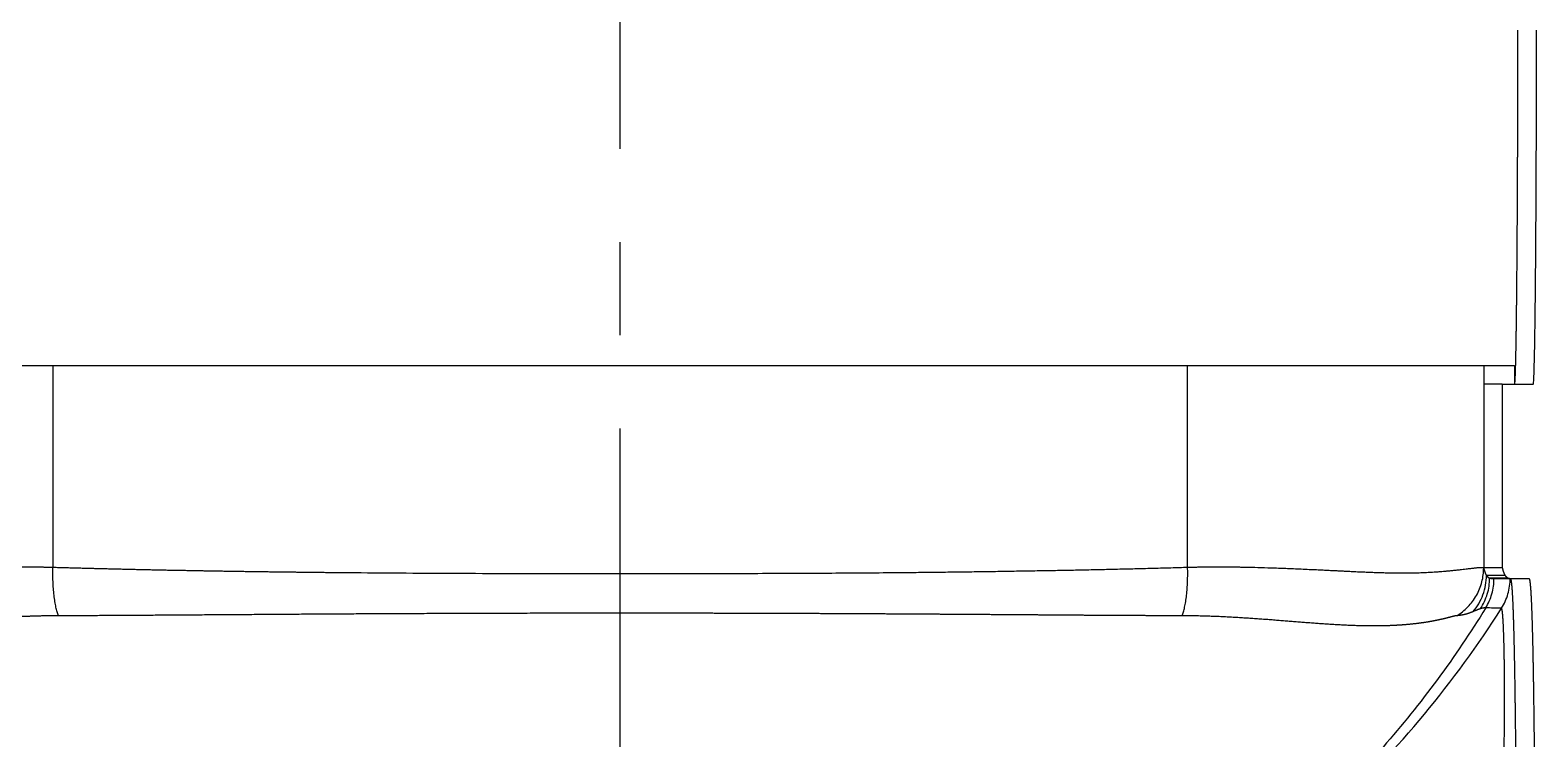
# Model space of a CAD drawing. Extents: x 0 to 1354, y 0 to 992.
# Drawn here: x 323.18 to 363.6, y 377.15 to 396.17 of the extents above; entities that cross this region are included whole.
import ezdxf

# ---------------------------------------------------------------- set-up
doc = ezdxf.new("R2010")
doc.units = 0
doc.header["$LTSCALE"] = 10
doc.header["$MEASUREMENT"] = 0
doc.linetypes.add('CENTER', pattern=[2, 1.25, -0.25, 0.25, -0.25])
doc.layers.add('1', color=7, linetype='CONTINUOUS')
doc.layers.add('W', color=7, linetype='CONTINUOUS')

msp = doc.modelspace()

# ---------------------------------------------------------------- linework, layer by layer
at = {"layer": '1', "color": 7, "linetype": 'Continuous', "lineweight": -3}
for p, q in [((315.849, 387.168), (323.791, 387.168)), ((323.791, 387.168), (323.791, 381.754)), ((323.791, 387.168), (354.229, 387.168)), ((354.229, 387.168), (362.172, 387.168)), ((354.229, 381.754), (354.229, 387.168)), ((362.172, 387.168), (363.002, 387.168)), ((362.172, 387.168), (362.172, 386.668)), ((363.002, 387.168), (363.002, 386.668)), ((362.672, 386.668), (362.172, 386.668)), ((362.172, 386.668), (362.172, 381.734)), ((362.672, 386.668), (363.502, 386.668)), ((362.672, 386.668), (362.672, 381.734)), ((362.439, 381.447), (362.939, 381.447))]:
    msp.add_line(p, q, dxfattribs=at)
for points, degree, knots in [([(363.082, 392.437), (363.082, 392.451), (363.082, 392.481), (363.083, 392.526), (363.083, 392.57), (363.083, 392.615), (363.083, 392.66), (363.083, 392.705), (363.083, 392.75), (363.084, 392.795), (363.084, 392.84), (363.084, 392.885), (363.084, 392.93), (363.084, 392.975), (363.084, 393.02), (363.085, 393.065), (363.085, 393.11), (363.085, 393.155), (363.085, 393.201), (363.085, 393.246), (363.085, 393.291), (363.085, 393.337), (363.085, 393.382), (363.086, 393.427), (363.086, 393.473), (363.086, 393.518), (363.086, 393.564), (363.086, 393.609), (363.086, 393.655), (363.086, 393.7), (363.086, 393.746), (363.087, 393.791), (363.087, 393.837), (363.087, 393.883), (363.087, 393.928), (363.087, 393.974), (363.087, 394.019), (363.087, 394.065), (363.087, 394.111), (363.087, 394.156), (363.087, 394.202), (363.088, 394.263), (363.088, 394.338), (363.088, 394.429), (363.088, 394.52), (363.088, 394.611), (363.088, 394.703), (363.088, 394.794), (363.089, 394.885), (363.089, 394.977), (363.089, 395.068), (363.089, 395.16), (363.089, 395.251), (363.089, 395.343), (363.089, 395.435), (363.089, 395.526), (363.089, 395.618), (363.089, 395.71), (363.089, 395.801), (363.089, 395.893), (363.089, 395.985), (363.089, 396.076), (363.089, 396.137), (363.089, 396.168)], 3, [0, 0, 0, 0, 0.012716, 0.025417, 0.038103, 0.050774, 0.06343, 0.07607, 0.088696, 0.101306, 0.113902, 0.126482, 0.139048, 0.151599, 0.164135, 0.176656, 0.189162, 0.201654, 0.214131, 0.226594, 0.239042, 0.251475, 0.263894, 0.276298, 0.288688, 0.301064, 0.313425, 0.325772, 0.338105, 0.350423, 0.362728, 0.375018, 0.387294, 0.399555, 0.411803, 0.424037, 0.436257, 0.448463, 0.460655, 0.472833, 0.484998, 0.497148, 0.521284, 0.545399, 0.569493, 0.593567, 0.61762, 0.641654, 0.665669, 0.689664, 0.71364, 0.737598, 0.761537, 0.785459, 0.809363, 0.83325, 0.85712, 0.880973, 0.90481, 0.928631, 0.952436, 0.976225, 1, 1, 1, 1]), ([(363.502, 386.668), (363.507, 386.668), (363.513, 386.726), (363.521, 386.899), (363.524, 386.971), (363.529, 387.144), (363.532, 387.245), (363.54, 387.59), (363.545, 387.871), (363.552, 388.371), (363.554, 388.55), (363.558, 388.936), (363.561, 389.143), (363.567, 389.792), (363.57, 390.265), (363.577, 391.294), (363.58, 391.856), (363.585, 393.017), (363.586, 393.62), (363.588, 394.561), (363.589, 394.881), (363.589, 395.522), (363.589, 395.844), (363.589, 396.168)], 3, [0, 0, 0, 0, 0.125, 0.125, 0.1875, 0.1875, 0.25, 0.25, 0.375, 0.375, 0.4375, 0.4375, 0.5, 0.5, 0.625, 0.625, 0.75, 0.75, 0.875, 0.875, 0.9375, 0.9375, 1, 1, 1, 1]), ([(363.074, 390.779), (363.074, 390.793), (363.074, 390.82), (363.074, 390.861), (363.074, 390.903), (363.075, 390.945), (363.075, 390.987), (363.075, 391.03), (363.075, 391.074), (363.075, 391.118), (363.076, 391.162), (363.076, 391.207), (363.076, 391.252), (363.076, 391.298), (363.076, 391.345), (363.076, 391.392), (363.077, 391.439), (363.077, 391.487), (363.077, 391.535), (363.077, 391.598), (363.078, 391.674), (363.078, 391.763), (363.079, 391.851), (363.079, 391.938), (363.08, 392.023), (363.081, 392.108), (363.081, 392.192), (363.082, 392.274), (363.082, 392.356), (363.082, 392.41), (363.082, 392.437)], 3, [0, 0, 0, 0, 0.026105, 0.05241, 0.078916, 0.105624, 0.132532, 0.159641, 0.186951, 0.214463, 0.242176, 0.27009, 0.298205, 0.326522, 0.355041, 0.383761, 0.412683, 0.441806, 0.471132, 0.500659, 0.554684, 0.607799, 0.660003, 0.711298, 0.761684, 0.811162, 0.859732, 0.907394, 0.95415, 1, 1, 1, 1]), ([(363.049, 388.204), (363.049, 388.213), (363.05, 388.232), (363.05, 388.259), (363.05, 388.287), (363.051, 388.314), (363.051, 388.342), (363.052, 388.37), (363.052, 388.398), (363.052, 388.426), (363.053, 388.454), (363.053, 388.483), (363.053, 388.511), (363.054, 388.539), (363.054, 388.568), (363.054, 388.597), (363.055, 388.625), (363.055, 388.654), (363.055, 388.683), (363.056, 388.712), (363.056, 388.741), (363.056, 388.77), (363.057, 388.799), (363.057, 388.828), (363.057, 388.857), (363.058, 388.887), (363.058, 388.916), (363.058, 388.945), (363.059, 388.975), (363.059, 389.004), (363.059, 389.034), (363.06, 389.063), (363.06, 389.093), (363.06, 389.122), (363.061, 389.152), (363.061, 389.181), (363.061, 389.211), (363.062, 389.241), (363.062, 389.27), (363.062, 389.3), (363.062, 389.33), (363.063, 389.374), (363.063, 389.431), (363.064, 389.504), (363.065, 389.577), (363.065, 389.65), (363.066, 389.724), (363.067, 389.797), (363.067, 389.872), (363.068, 389.946), (363.068, 390.021), (363.069, 390.096), (363.07, 390.171), (363.07, 390.247), (363.071, 390.322), (363.071, 390.398), (363.072, 390.474), (363.072, 390.55), (363.073, 390.626), (363.073, 390.703), (363.074, 390.754), (363.074, 390.779)], 3, [0, 0, 0, 0, 0.013582, 0.02711, 0.040585, 0.054006, 0.067374, 0.080688, 0.093949, 0.107156, 0.120309, 0.133409, 0.146456, 0.159449, 0.172389, 0.185275, 0.198108, 0.210888, 0.223614, 0.236287, 0.248907, 0.261473, 0.273986, 0.286446, 0.298853, 0.311206, 0.323507, 0.335754, 0.347948, 0.360088, 0.372176, 0.384211, 0.396192, 0.408121, 0.419996, 0.431818, 0.443588, 0.455304, 0.466967, 0.478578, 0.490135, 0.50164, 0.529298, 0.556796, 0.584134, 0.611313, 0.638332, 0.665193, 0.691894, 0.718437, 0.744821, 0.771048, 0.797116, 0.823026, 0.848779, 0.874375, 0.899813, 0.925095, 0.950219, 0.975188, 1, 1, 1, 1]), ([(363.026, 387.036), (363.026, 387.04), (363.026, 387.049), (363.026, 387.063), (363.027, 387.077), (363.027, 387.091), (363.028, 387.106), (363.028, 387.12), (363.029, 387.134), (363.029, 387.149), (363.029, 387.163), (363.03, 387.177), (363.03, 387.192), (363.03, 387.206), (363.031, 387.221), (363.031, 387.235), (363.032, 387.25), (363.032, 387.264), (363.032, 387.278), (363.033, 387.293), (363.033, 387.307), (363.033, 387.321), (363.034, 387.335), (363.034, 387.35), (363.034, 387.364), (363.035, 387.378), (363.035, 387.392), (363.035, 387.406), (363.036, 387.419), (363.036, 387.433), (363.036, 387.447), (363.036, 387.46), (363.037, 387.473), (363.037, 387.487), (363.037, 387.5), (363.038, 387.513), (363.038, 387.537), (363.039, 387.572), (363.04, 387.619), (363.041, 387.666), (363.041, 387.714), (363.042, 387.762), (363.043, 387.81), (363.044, 387.859), (363.045, 387.908), (363.046, 387.957), (363.046, 388.006), (363.047, 388.056), (363.048, 388.105), (363.049, 388.155), (363.049, 388.188), (363.049, 388.204)], 3, [0, 0, 0, 0, 0.017716, 0.035234, 0.052553, 0.069673, 0.086594, 0.103318, 0.119842, 0.136168, 0.152296, 0.168225, 0.183956, 0.199488, 0.214822, 0.229958, 0.244895, 0.259635, 0.274176, 0.288519, 0.302664, 0.31661, 0.330359, 0.34391, 0.357262, 0.370417, 0.383374, 0.396132, 0.408693, 0.421056, 0.433221, 0.445188, 0.456958, 0.468529, 0.479903, 0.49108, 0.502058, 0.541108, 0.579622, 0.617598, 0.655039, 0.691943, 0.728311, 0.764144, 0.799442, 0.834204, 0.868432, 0.902125, 0.935284, 0.967909, 1, 1, 1, 1]), ([(363.002, 386.668), (363.002, 386.668), (363.002, 386.668), (363.002, 386.668), (363.003, 386.669), (363.003, 386.67), (363.004, 386.671), (363.004, 386.673), (363.005, 386.675), (363.005, 386.677), (363.006, 386.68), (363.007, 386.683), (363.007, 386.686), (363.008, 386.69), (363.008, 386.694), (363.009, 386.699), (363.009, 386.704), (363.01, 386.709), (363.01, 386.715), (363.011, 386.721), (363.011, 386.728), (363.012, 386.736), (363.013, 386.743), (363.013, 386.752), (363.014, 386.759), (363.014, 386.764), (363.014, 386.769), (363.015, 386.773), (363.015, 386.779), (363.015, 386.785), (363.016, 386.793), (363.016, 386.8), (363.017, 386.809), (363.017, 386.819), (363.018, 386.83), (363.018, 386.841), (363.019, 386.854), (363.02, 386.869), (363.02, 386.884), (363.021, 386.901), (363.022, 386.919), (363.022, 386.939), (363.023, 386.96), (363.024, 386.984), (363.025, 387.009), (363.025, 387.026), (363.026, 387.036)], 3, [0, 0, 0, 0, 0.019243, 0.038717, 0.058423, 0.078362, 0.098532, 0.118934, 0.139567, 0.160432, 0.181529, 0.202857, 0.224417, 0.246208, 0.268231, 0.290485, 0.31297, 0.335687, 0.358634, 0.381813, 0.405223, 0.428864, 0.452736, 0.476839, 0.501173, 0.51103, 0.522278, 0.534918, 0.548948, 0.564369, 0.58118, 0.599382, 0.618973, 0.639954, 0.662325, 0.686084, 0.711233, 0.73777, 0.765694, 0.795007, 0.825707, 0.857793, 0.891266, 0.926126, 0.96237, 1, 1, 1, 1]), ([(315.849, 381.734), (315.849, 381.734), (315.849, 381.735), (315.85, 381.737), (315.851, 381.738), (315.852, 381.74), (315.854, 381.741), (315.856, 381.742), (315.858, 381.743), (315.86, 381.744), (315.863, 381.745), (315.866, 381.746), (315.87, 381.747), (315.873, 381.747), (315.877, 381.748), (315.881, 381.749), (315.886, 381.749), (315.891, 381.749), (315.896, 381.75), (315.902, 381.75), (315.908, 381.75), (315.914, 381.75), (315.92, 381.75), (315.927, 381.749), (315.935, 381.749), (315.942, 381.749), (315.95, 381.748), (315.959, 381.748), (315.967, 381.747), (315.977, 381.747), (315.986, 381.746), (315.996, 381.745), (316.023, 381.742), (316.076, 381.736), (316.168, 381.725), (316.288, 381.711), (316.411, 381.696), (316.52, 381.684), (316.599, 381.675), (316.675, 381.668), (316.749, 381.661), (316.818, 381.654), (316.883, 381.649), (316.942, 381.644), (316.996, 381.639), (317.043, 381.636), (317.083, 381.633), (317.116, 381.63), (317.157, 381.627), (317.211, 381.624), (317.278, 381.62), (317.347, 381.617), (317.415, 381.613), (317.484, 381.611), (317.553, 381.608), (317.622, 381.606), (317.691, 381.604), (317.759, 381.603), (317.828, 381.601), (317.896, 381.601), (317.964, 381.6), (318.031, 381.6), (318.115, 381.6), (318.219, 381.601), (318.346, 381.604), (318.481, 381.607), (318.624, 381.611), (318.774, 381.616), (318.933, 381.621), (319.101, 381.628), (319.236, 381.634), (319.349, 381.64), (319.449, 381.645), (319.593, 381.652), (319.783, 381.661), (320.021, 381.673), (320.309, 381.687), (320.592, 381.7), (320.849, 381.711), (321.058, 381.72), (321.26, 381.728), (321.454, 381.735), (321.64, 381.742), (321.818, 381.747), (321.988, 381.752), (322.134, 381.755), (322.259, 381.757), (322.366, 381.759), (322.473, 381.761), (322.579, 381.762), (322.684, 381.763), (322.789, 381.764), (322.892, 381.764), (322.995, 381.764), (323.098, 381.764), (323.199, 381.763), (323.3, 381.762), (323.4, 381.761), (323.499, 381.76), (323.597, 381.758), (323.694, 381.756), (323.759, 381.754), (323.791, 381.754)], 3, [0, 0, 0, 0, 0.003699, 0.007421, 0.011166, 0.014935, 0.018726, 0.022541, 0.026379, 0.030241, 0.034125, 0.038033, 0.041964, 0.045919, 0.049897, 0.053898, 0.057922, 0.06197, 0.066041, 0.070136, 0.074253, 0.078395, 0.082559, 0.086747, 0.090959, 0.095194, 0.099452, 0.103733, 0.108039, 0.112367, 0.116719, 0.121095, 0.125494, 0.151559, 0.181026, 0.213895, 0.250167, 0.267123, 0.282885, 0.297453, 0.310827, 0.323006, 0.333992, 0.343783, 0.352381, 0.359784, 0.365993, 0.371008, 0.374828, 0.384863, 0.394731, 0.404432, 0.413967, 0.423336, 0.432538, 0.441574, 0.450443, 0.459147, 0.467684, 0.476055, 0.484261, 0.4923, 0.500173, 0.514009, 0.528366, 0.543245, 0.558645, 0.574568, 0.591013, 0.60798, 0.62547, 0.631152, 0.640871, 0.654626, 0.672417, 0.694244, 0.720108, 0.750006, 0.768427, 0.786032, 0.802824, 0.818801, 0.833963, 0.848311, 0.861846, 0.874566, 0.883048, 0.891445, 0.899755, 0.90798, 0.916119, 0.924172, 0.93214, 0.940021, 0.947818, 0.955528, 0.963154, 0.970693, 0.978148, 0.985517, 0.992801, 1, 1, 1, 1]), ([(323.939, 380.45), (323.927, 380.481), (323.915, 380.516), (323.892, 380.594), (323.881, 380.637), (323.86, 380.729), (323.851, 380.779), (323.834, 380.885), (323.826, 380.941), (323.813, 381.058), (323.807, 381.118), (323.798, 381.242), (323.795, 381.306), (323.79, 381.434), (323.789, 381.498), (323.789, 381.627), (323.789, 381.691), (323.791, 381.754)], 3, [0, 0, 0, 0, 0.125, 0.125, 0.25, 0.25, 0.375, 0.375, 0.5, 0.5, 0.625, 0.625, 0.75, 0.75, 0.875, 0.875, 1, 1, 1, 1]), ([(323.791, 381.754), (323.831, 381.752), (323.91, 381.75), (324.03, 381.747), (324.15, 381.743), (324.27, 381.74), (324.39, 381.737), (324.511, 381.734), (324.633, 381.73), (324.755, 381.727), (324.877, 381.724), (325, 381.721), (325.123, 381.718), (325.247, 381.715), (325.371, 381.712), (325.495, 381.709), (325.62, 381.706), (325.746, 381.703), (325.871, 381.7), (325.998, 381.697), (326.124, 381.694), (326.251, 381.692), (326.379, 381.689), (326.506, 381.686), (326.635, 381.684), (326.763, 381.681), (326.893, 381.678), (327.022, 381.676), (327.152, 381.673), (327.282, 381.671), (327.413, 381.669), (327.545, 381.666), (327.676, 381.664), (327.808, 381.661), (327.941, 381.659), (328.074, 381.657), (328.207, 381.655), (328.341, 381.652), (328.475, 381.65), (328.61, 381.648), (328.745, 381.646), (328.88, 381.644), (329.016, 381.642), (329.152, 381.64), (329.289, 381.638), (329.426, 381.636), (329.564, 381.634), (329.702, 381.633), (329.84, 381.631), (329.979, 381.629), (330.118, 381.627), (330.258, 381.626), (330.398, 381.624), (330.538, 381.622), (330.679, 381.621), (330.821, 381.619), (330.962, 381.618), (331.104, 381.616), (331.247, 381.615), (331.787, 381.61), (332.758, 381.602), (334.194, 381.593), (335.729, 381.587), (337.364, 381.584), (339.203, 381.583), (341.16, 381.584), (343.147, 381.59), (344.971, 381.599), (346.22, 381.609), (346.947, 381.616), (347.21, 381.619), (347.471, 381.622), (347.731, 381.625), (347.989, 381.628), (348.246, 381.631), (348.502, 381.635), (348.756, 381.638), (349.009, 381.642), (349.261, 381.646), (349.511, 381.65), (349.76, 381.654), (350.008, 381.658), (350.254, 381.662), (350.499, 381.666), (350.742, 381.671), (350.984, 381.675), (351.225, 381.68), (351.464, 381.685), (351.702, 381.69), (351.939, 381.695), (352.174, 381.701), (352.408, 381.706), (352.64, 381.711), (352.871, 381.717), (353.101, 381.723), (353.329, 381.729), (353.556, 381.735), (353.782, 381.741), (354.006, 381.747), (354.155, 381.752), (354.229, 381.754)], 3, [0, 0, 0, 0, 0.00399, 0.007991, 0.012005, 0.016031, 0.02007, 0.02412, 0.028183, 0.032258, 0.036345, 0.040445, 0.044556, 0.04868, 0.052816, 0.056964, 0.061124, 0.065297, 0.069481, 0.073678, 0.077887, 0.082109, 0.086342, 0.090588, 0.094846, 0.099116, 0.103399, 0.107693, 0.112, 0.116319, 0.12065, 0.124993, 0.129349, 0.133717, 0.138097, 0.142489, 0.146893, 0.15131, 0.155739, 0.16018, 0.164633, 0.169099, 0.173576, 0.178066, 0.182568, 0.187083, 0.191609, 0.196148, 0.200699, 0.205262, 0.209837, 0.214425, 0.219025, 0.223637, 0.228261, 0.232898, 0.237546, 0.242207, 0.24688, 0.251566, 0.295293, 0.342175, 0.392213, 0.445406, 0.501755, 0.571639, 0.636339, 0.695853, 0.750182, 0.758829, 0.767437, 0.776005, 0.784535, 0.793025, 0.801475, 0.809887, 0.818259, 0.826592, 0.834886, 0.84314, 0.851356, 0.859532, 0.867669, 0.875767, 0.883825, 0.891844, 0.899824, 0.907765, 0.915667, 0.92353, 0.931353, 0.939137, 0.946882, 0.954588, 0.962254, 0.969882, 0.97747, 0.985019, 0.992529, 1, 1, 1, 1]), ([(354.081, 380.45), (354.093, 380.481), (354.106, 380.516), (354.129, 380.594), (354.14, 380.637), (354.16, 380.729), (354.169, 380.779), (354.187, 380.885), (354.194, 380.941), (354.207, 381.058), (354.213, 381.118), (354.222, 381.242), (354.226, 381.306), (354.23, 381.434), (354.231, 381.498), (354.232, 381.627), (354.231, 381.691), (354.229, 381.754)], 3, [0, 0, 0, 0, 0.125, 0.125, 0.25, 0.25, 0.375, 0.375, 0.5, 0.5, 0.625, 0.625, 0.75, 0.75, 0.875, 0.875, 1, 1, 1, 1]), ([(354.229, 381.754), (354.246, 381.754), (354.279, 381.755), (354.329, 381.756), (354.379, 381.757), (354.429, 381.758), (354.48, 381.759), (354.531, 381.76), (354.582, 381.761), (354.633, 381.761), (354.685, 381.762), (354.736, 381.762), (354.788, 381.763), (354.84, 381.763), (354.893, 381.763), (354.945, 381.764), (354.998, 381.764), (355.051, 381.764), (355.104, 381.764), (355.158, 381.764), (355.212, 381.764), (355.265, 381.763), (355.319, 381.763), (355.374, 381.763), (355.428, 381.762), (355.482, 381.761), (355.537, 381.761), (355.592, 381.76), (355.647, 381.759), (355.702, 381.758), (355.758, 381.757), (355.813, 381.756), (355.961, 381.753), (356.214, 381.747), (356.578, 381.735), (356.975, 381.72), (357.315, 381.705), (357.586, 381.692), (357.773, 381.684), (357.942, 381.676), (358.094, 381.668), (358.229, 381.662), (358.348, 381.656), (358.451, 381.651), (358.538, 381.646), (358.611, 381.643), (358.669, 381.64), (358.712, 381.638), (358.763, 381.635), (358.825, 381.632), (358.903, 381.629), (358.979, 381.626), (359.054, 381.623), (359.127, 381.62), (359.197, 381.617), (359.267, 381.615), (359.334, 381.613), (359.4, 381.611), (359.465, 381.609), (359.527, 381.607), (359.589, 381.606), (359.648, 381.604), (359.706, 381.603), (359.763, 381.602), (359.818, 381.601), (359.872, 381.601), (359.961, 381.6), (360.085, 381.6), (360.244, 381.602), (360.404, 381.606), (360.564, 381.611), (360.724, 381.619), (360.841, 381.626), (360.925, 381.632), (360.982, 381.636), (361.055, 381.642), (361.142, 381.649), (361.241, 381.658), (361.35, 381.668), (361.465, 381.68), (361.57, 381.691), (361.661, 381.702), (361.733, 381.711), (361.797, 381.719), (361.854, 381.725), (361.903, 381.731), (361.945, 381.736), (361.982, 381.741), (362.011, 381.744), (362.034, 381.746), (362.052, 381.747), (362.069, 381.748), (362.084, 381.749), (362.098, 381.75), (362.111, 381.75), (362.122, 381.75), (362.132, 381.749), (362.141, 381.748), (362.149, 381.747), (362.155, 381.746), (362.161, 381.744), (362.165, 381.742), (362.168, 381.739), (362.171, 381.737), (362.171, 381.735), (362.172, 381.734)], 3, [0, 0, 0, 0, 0.003704, 0.007431, 0.011181, 0.014954, 0.018749, 0.022567, 0.026408, 0.030272, 0.034159, 0.038069, 0.042001, 0.045957, 0.049935, 0.053936, 0.05796, 0.062007, 0.066077, 0.07017, 0.074286, 0.078425, 0.082587, 0.086771, 0.090979, 0.09521, 0.099463, 0.10374, 0.10804, 0.112362, 0.116708, 0.121077, 0.125468, 0.151729, 0.181256, 0.214051, 0.250115, 0.268027, 0.284571, 0.299747, 0.313555, 0.325994, 0.337066, 0.346769, 0.355104, 0.36207, 0.367669, 0.371899, 0.37476, 0.382603, 0.390341, 0.397977, 0.405509, 0.412939, 0.420264, 0.427487, 0.434607, 0.441623, 0.448536, 0.455346, 0.462053, 0.468657, 0.475158, 0.481555, 0.48785, 0.494042, 0.500131, 0.518761, 0.538292, 0.558726, 0.580062, 0.602302, 0.625447, 0.6316, 0.640443, 0.651977, 0.6662, 0.683113, 0.702717, 0.72501, 0.749993, 0.768532, 0.786222, 0.803064, 0.819058, 0.834204, 0.848501, 0.861951, 0.874553, 0.883048, 0.891455, 0.899774, 0.908006, 0.916151, 0.924209, 0.932179, 0.940062, 0.947858, 0.955568, 0.96319, 0.970725, 0.978174, 0.985536, 0.992811, 1, 1, 1, 1]), ([(361.45, 380.452), (361.502, 380.484), (361.554, 380.52), (361.653, 380.598), (361.7, 380.641), (361.79, 380.733), (361.832, 380.782), (361.911, 380.886), (361.947, 380.941), (362.011, 381.055), (362.039, 381.115), (362.088, 381.236), (362.108, 381.297), (362.14, 381.422), (362.152, 381.485), (362.168, 381.61), (362.172, 381.672), (362.172, 381.734)], 3, [0, 0, 0, 0, 0.125, 0.125, 0.25, 0.25, 0.375, 0.375, 0.5, 0.5, 0.625, 0.625, 0.75, 0.75, 0.875, 0.875, 1, 1, 1, 1]), ([(362.172, 381.734), (362.189, 381.659), (362.208, 381.608), (362.225, 381.565), (362.245, 381.534)], 2, [0, 0, 0, 0.5, 0.5, 1, 1, 1]), ([(362.672, 381.734), (362.689, 381.659), (362.708, 381.608), (362.725, 381.565), (362.745, 381.534)], 2, [0, 0, 0, 0.5, 0.5, 1, 1, 1]), ([(361.886, 380.561), (361.942, 380.626), (361.993, 380.698), (362.083, 380.851), (362.121, 380.932), (362.183, 381.099), (362.206, 381.186), (362.237, 381.36), (362.245, 381.448), (362.245, 381.534)], 3, [0, 0, 0, 0, 0.25, 0.25, 0.5, 0.5, 0.75, 0.75, 1, 1, 1, 1]), ([(362.085, 380.64), (362.124, 380.7), (362.16, 380.763), (362.222, 380.895), (362.248, 380.964), (362.29, 381.104), (362.306, 381.176), (362.327, 381.32), (362.332, 381.393), (362.332, 381.464)], 3, [0, 0, 0, 0, 0.25, 0.25, 0.5, 0.5, 0.75, 0.75, 1, 1, 1, 1]), ([(362.227, 380.663), (362.263, 380.721), (362.294, 380.781), (362.35, 380.908), (362.373, 380.973), (362.411, 381.106), (362.425, 381.174), (362.444, 381.31), (362.448, 381.379), (362.448, 381.447)], 3, [0, 0, 0, 0, 0.25, 0.25, 0.5, 0.5, 0.75, 0.75, 1, 1, 1, 1]), ([(362.245, 381.534), (362.265, 381.504), (362.288, 381.487), (362.298, 381.479), (362.31, 381.474), (362.319, 381.469), (362.332, 381.464)], 2, [0, 0, 0, 0.5, 0.5, 0.75, 0.75, 1, 1, 1]), ([(362.332, 381.464), (362.36, 381.454), (362.39, 381.45), (362.413, 381.447), (362.439, 381.447)], 2, [0, 0, 0, 0.541301, 0.541301, 1, 1, 1]), ([(362.648, 380.651), (362.724, 380.77), (362.783, 380.901), (362.862, 381.172), (362.882, 381.314), (362.882, 381.455)], 3, [0, 0, 0, 0, 0.5, 0.5, 1, 1, 1, 1]), ([(362.745, 381.534), (362.765, 381.504), (362.788, 381.487), (362.798, 381.479), (362.81, 381.474), (362.819, 381.469), (362.832, 381.464)], 2, [0, 0, 0, 0.5, 0.5, 0.75, 0.75, 1, 1, 1]), ([(362.832, 381.464), (362.86, 381.454), (362.89, 381.45), (362.917, 381.446), (362.948, 381.447)], 2, [0, 0, 0, 0.5, 0.5, 1, 1, 1]), ([(362.882, 381.455), (362.889, 381.456), (362.902, 381.419), (362.908, 381.378), (362.922, 381.291), (362.935, 381.098), (362.948, 380.887), (362.961, 380.543), (362.974, 380.172), (362.986, 379.64), (362.992, 379.363), (362.998, 379.033), (363.004, 378.698), (363.009, 378.311), (363.015, 377.918), (363.02, 377.475), (363.026, 377.024), (363.035, 376.027), (363.04, 375.463), (363.044, 374.913), (363.048, 374.304), (363.052, 373.71), (363.056, 373.063), (363.06, 372.433), (363.063, 371.758), (363.069, 370.466), (363.074, 369.018), (363.078, 367.667), (363.082, 366.158), (363.085, 364.772), (363.088, 363.214), (363.09, 361.822), (363.092, 360.225), (363.094, 358.766), (363.095, 357.222), (363.096, 355.765), (363.097, 354.21), (363.098, 352.761), (363.098, 351.191), (363.099, 349.758), (363.099, 348.168)], 2, [0, 0, 0, 0.03125, 0.0625, 0.0625, 0.125, 0.125, 0.1875, 0.1875, 0.25, 0.25, 0.28125, 0.28125, 0.3125, 0.3125, 0.34375, 0.34375, 0.375, 0.40625, 0.40625, 0.4375, 0.4375, 0.46875, 0.46875, 0.5, 0.5, 0.5625, 0.5625, 0.625, 0.625, 0.6875, 0.6875, 0.75, 0.75, 0.8125, 0.8125, 0.875, 0.875, 0.9375, 0.9375, 1, 1, 1]), ([(363.382, 381.455), (363.389, 381.456), (363.402, 381.419), (363.408, 381.378), (363.422, 381.291), (363.435, 381.098), (363.448, 380.887), (363.461, 380.543), (363.474, 380.172), (363.486, 379.64), (363.492, 379.363), (363.498, 379.033), (363.504, 378.698), (363.509, 378.311), (363.515, 377.918), (363.52, 377.475), (363.526, 377.024), (363.535, 376.027), (363.54, 375.463), (363.544, 374.913), (363.548, 374.304), (363.552, 373.71), (363.556, 373.063), (363.56, 372.433), (363.563, 371.758), (363.569, 370.466), (363.574, 369.018), (363.578, 367.667), (363.582, 366.158), (363.585, 364.772), (363.588, 363.214), (363.59, 361.822), (363.592, 360.225), (363.594, 358.766), (363.595, 357.222), (363.596, 355.765), (363.597, 354.21), (363.598, 352.761), (363.598, 351.191), (363.599, 349.758), (363.599, 348.168)], 2, [0, 0, 0, 0.03125, 0.0625, 0.0625, 0.125, 0.125, 0.1875, 0.1875, 0.25, 0.25, 0.28125, 0.28125, 0.3125, 0.3125, 0.34375, 0.34375, 0.375, 0.40625, 0.40625, 0.4375, 0.4375, 0.46875, 0.46875, 0.5, 0.5, 0.5625, 0.5625, 0.625, 0.625, 0.6875, 0.6875, 0.75, 0.75, 0.8125, 0.8125, 0.875, 0.875, 0.9375, 0.9375, 1, 1, 1]), ([(315.373, 380.651), (316.001, 379.661), (316.693, 378.712), (318.188, 376.906), (318.993, 376.05), (320.703, 374.446), (321.609, 373.698), (322.827, 372.814), (323.1, 372.623), (323.376, 372.437)], 3, [0, 0, 0, 0, 0.304507, 0.304507, 0.609013, 0.609013, 0.91352, 0.91352, 1, 1, 1, 1]), ([(323.939, 380.45), (323.925, 380.45), (323.895, 380.45), (323.851, 380.45), (323.807, 380.449), (323.763, 380.449), (323.719, 380.448), (323.675, 380.448), (323.632, 380.447), (323.588, 380.446), (323.545, 380.446), (323.501, 380.445), (323.458, 380.444), (323.415, 380.443), (323.371, 380.442), (323.328, 380.44), (323.285, 380.439), (323.243, 380.438), (323.2, 380.436), (323.157, 380.435), (323.115, 380.433), (323.072, 380.432), (323.03, 380.43), (322.987, 380.428), (322.945, 380.426), (322.903, 380.425), (322.861, 380.423), (322.819, 380.421), (322.777, 380.419), (322.735, 380.417), (322.694, 380.415), (322.652, 380.412), (322.611, 380.41), (322.569, 380.408), (322.528, 380.406), (322.487, 380.403), (322.446, 380.401), (322.405, 380.398), (322.364, 380.396), (322.323, 380.393), (322.282, 380.391), (322.242, 380.388), (322.201, 380.386), (322.161, 380.383), (322.12, 380.38), (322.08, 380.377), (322.04, 380.375), (322, 380.372), (321.96, 380.369), (321.92, 380.366), (321.88, 380.363), (321.84, 380.361), (321.801, 380.358), (321.761, 380.355), (321.722, 380.352), (321.682, 380.349), (321.643, 380.346), (321.604, 380.343), (321.565, 380.34), (321.526, 380.337), (321.487, 380.334), (321.448, 380.331), (321.41, 380.328), (321.371, 380.325), (321.333, 380.322), (321.294, 380.319), (321.256, 380.316), (321.218, 380.313), (321.18, 380.31), (321.142, 380.307), (321.104, 380.304), (321.066, 380.301), (321.028, 380.298), (320.99, 380.295), (320.953, 380.292), (320.915, 380.289), (320.878, 380.286), (320.841, 380.283), (320.803, 380.28), (320.766, 380.277), (320.729, 380.274), (320.693, 380.271), (320.656, 380.268), (320.619, 380.265), (320.582, 380.262), (320.546, 380.26), (320.509, 380.257), (320.473, 380.254), (320.437, 380.251), (320.401, 380.249), (320.365, 380.246), (320.329, 380.243), (320.293, 380.241), (320.257, 380.238), (320.222, 380.236), (320.186, 380.233), (320.151, 380.231), (320.115, 380.228), (320.08, 380.226), (320.045, 380.224), (320.01, 380.221), (319.975, 380.219), (319.94, 380.217), (319.905, 380.215), (319.87, 380.213), (319.836, 380.211), (319.801, 380.209), (319.767, 380.207), (319.733, 380.205), (319.699, 380.203), (319.664, 380.201), (319.631, 380.199), (319.597, 380.198), (319.563, 380.196), (319.529, 380.194), (319.496, 380.193), (319.462, 380.191), (319.429, 380.19), (319.395, 380.189), (319.362, 380.187), (319.329, 380.186), (319.296, 380.185), (319.263, 380.184), (319.23, 380.183), (319.198, 380.182), (319.165, 380.181), (319.133, 380.18), (319.1, 380.18), (319.068, 380.179), (319.036, 380.178), (319.004, 380.178), (318.972, 380.177), (318.94, 380.177), (318.897, 380.177), (318.844, 380.176), (318.78, 380.176), (318.717, 380.177), (318.655, 380.177), (318.594, 380.178), (318.534, 380.179), (318.475, 380.181), (318.417, 380.183), (318.359, 380.185), (318.303, 380.187), (318.248, 380.19), (318.193, 380.193), (318.14, 380.196), (318.087, 380.199), (318.035, 380.203), (317.984, 380.207), (317.935, 380.211), (317.886, 380.215), (317.838, 380.22), (317.79, 380.225), (317.744, 380.23), (317.699, 380.235), (317.654, 380.24), (317.611, 380.245), (317.568, 380.251), (317.526, 380.256), (317.486, 380.262), (317.446, 380.268), (317.407, 380.274), (317.368, 380.28), (317.331, 380.286), (317.295, 380.293), (317.259, 380.299), (317.225, 380.305), (317.191, 380.312), (317.158, 380.318), (317.126, 380.324), (317.095, 380.331), (317.065, 380.337), (317.035, 380.343), (317.007, 380.35), (316.979, 380.356), (316.952, 380.362), (316.927, 380.368), (316.901, 380.374), (316.877, 380.38), (316.854, 380.386), (316.831, 380.391), (316.81, 380.397), (316.789, 380.402), (316.769, 380.407), (316.75, 380.412), (316.732, 380.417), (316.714, 380.421), (316.698, 380.426), (316.682, 380.43), (316.667, 380.433), (316.653, 380.437), (316.64, 380.44), (316.628, 380.443), (316.616, 380.445), (316.605, 380.447), (316.595, 380.449), (316.586, 380.451), (316.578, 380.452), (316.573, 380.452), (316.571, 380.452)], 3, [0, 0, 0, 0, 0.003691, 0.00738, 0.011066, 0.014751, 0.018434, 0.022115, 0.025794, 0.029471, 0.033147, 0.036822, 0.040495, 0.044167, 0.047838, 0.051508, 0.055176, 0.058844, 0.062511, 0.066178, 0.069844, 0.073509, 0.077174, 0.080839, 0.084503, 0.088168, 0.091832, 0.095496, 0.099161, 0.102826, 0.106491, 0.110156, 0.113822, 0.117488, 0.121155, 0.124823, 0.128492, 0.132161, 0.135831, 0.139503, 0.143175, 0.146849, 0.150524, 0.154201, 0.157879, 0.161558, 0.165239, 0.168922, 0.172607, 0.176293, 0.179981, 0.183671, 0.187364, 0.191058, 0.194755, 0.198454, 0.202155, 0.205859, 0.209565, 0.213274, 0.216985, 0.2207, 0.224417, 0.228136, 0.231859, 0.235585, 0.239314, 0.243046, 0.246781, 0.25052, 0.254262, 0.258007, 0.261756, 0.265508, 0.269264, 0.273024, 0.276788, 0.280555, 0.284326, 0.288101, 0.291881, 0.295664, 0.299452, 0.303243, 0.307039, 0.31084, 0.314645, 0.318454, 0.322268, 0.326087, 0.32991, 0.333738, 0.337571, 0.341409, 0.345252, 0.3491, 0.352953, 0.356811, 0.360674, 0.364543, 0.368417, 0.372296, 0.376181, 0.380072, 0.383968, 0.387869, 0.391777, 0.39569, 0.399609, 0.403534, 0.407465, 0.411402, 0.415346, 0.419295, 0.423251, 0.427213, 0.431181, 0.435156, 0.439137, 0.443125, 0.447119, 0.45112, 0.455128, 0.459143, 0.463164, 0.467193, 0.471228, 0.475271, 0.47932, 0.483377, 0.487441, 0.491513, 0.495591, 0.499677, 0.508062, 0.516414, 0.524733, 0.533021, 0.541276, 0.5495, 0.557693, 0.565855, 0.573988, 0.58209, 0.590163, 0.598208, 0.606223, 0.614211, 0.62217, 0.630102, 0.638008, 0.645886, 0.653738, 0.661565, 0.669365, 0.677141, 0.684892, 0.692618, 0.700321, 0.707999, 0.715655, 0.723287, 0.730897, 0.738485, 0.746051, 0.753595, 0.761118, 0.76862, 0.776102, 0.783563, 0.791005, 0.798428, 0.805831, 0.813216, 0.820583, 0.827931, 0.835262, 0.842576, 0.849873, 0.857154, 0.864419, 0.871668, 0.878901, 0.88612, 0.893325, 0.900516, 0.907693, 0.914857, 0.922009, 0.929148, 0.936276, 0.943393, 0.9505, 0.957596, 0.964683, 0.971762, 0.978832, 0.985895, 0.99295, 1, 1, 1, 1]), ([(354.081, 380.45), (354.05, 380.45), (353.987, 380.45), (353.893, 380.45), (353.798, 380.451), (353.702, 380.451), (353.606, 380.451), (353.509, 380.452), (353.412, 380.452), (353.314, 380.452), (353.216, 380.453), (353.117, 380.453), (353.018, 380.454), (352.918, 380.454), (352.817, 380.455), (352.716, 380.455), (352.615, 380.456), (352.513, 380.456), (352.41, 380.457), (352.307, 380.457), (352.203, 380.458), (352.099, 380.458), (351.994, 380.459), (351.889, 380.46), (351.783, 380.46), (351.676, 380.461), (351.569, 380.462), (351.461, 380.462), (351.353, 380.463), (351.245, 380.464), (351.135, 380.465), (351.025, 380.465), (350.915, 380.466), (350.804, 380.467), (350.693, 380.468), (350.581, 380.468), (350.468, 380.469), (350.355, 380.47), (350.241, 380.471), (350.127, 380.472), (350.012, 380.472), (349.897, 380.473), (349.781, 380.474), (349.665, 380.475), (349.548, 380.476), (349.43, 380.476), (349.312, 380.477), (349.194, 380.478), (349.074, 380.479), (348.955, 380.48), (348.834, 380.481), (348.714, 380.482), (348.592, 380.482), (348.47, 380.483), (348.348, 380.484), (348.225, 380.485), (348.101, 380.486), (347.977, 380.487), (347.852, 380.487), (347.727, 380.488), (347.601, 380.489), (347.475, 380.49), (347.348, 380.491), (347.221, 380.491), (347.093, 380.492), (346.964, 380.493), (346.835, 380.494), (346.706, 380.495), (346.576, 380.495), (346.445, 380.496), (346.314, 380.497), (346.182, 380.498), (346.049, 380.498), (345.916, 380.499), (345.783, 380.5), (345.649, 380.501), (345.515, 380.501), (345.379, 380.502), (345.244, 380.503), (345.108, 380.503), (344.971, 380.504), (344.834, 380.505), (344.696, 380.505), (344.558, 380.506), (344.419, 380.507), (344.279, 380.507), (344.139, 380.508), (343.999, 380.508), (343.858, 380.509), (343.716, 380.509), (343.574, 380.51), (343.431, 380.51), (343.288, 380.511), (343.144, 380.511), (343, 380.512), (342.855, 380.512), (342.71, 380.513), (342.564, 380.513), (342.418, 380.514), (342.271, 380.514), (342.123, 380.514), (341.975, 380.515), (341.826, 380.515), (341.677, 380.515), (341.528, 380.516), (341.378, 380.516), (341.227, 380.516), (341.076, 380.516), (340.924, 380.517), (340.772, 380.517), (340.619, 380.517), (340.465, 380.517), (340.312, 380.517), (340.157, 380.517), (340.002, 380.518), (339.847, 380.518), (339.691, 380.518), (339.534, 380.518), (339.377, 380.518), (339.22, 380.518), (339.006, 380.518), (338.737, 380.518), (338.413, 380.518), (338.091, 380.518), (337.771, 380.517), (337.454, 380.517), (337.139, 380.517), (336.826, 380.516), (336.516, 380.516), (336.207, 380.515), (335.901, 380.514), (335.598, 380.513), (335.296, 380.513), (334.997, 380.512), (334.7, 380.511), (334.405, 380.51), (334.113, 380.509), (333.823, 380.507), (333.535, 380.506), (333.25, 380.505), (332.967, 380.504), (332.686, 380.502), (332.408, 380.501), (332.131, 380.499), (331.858, 380.498), (331.586, 380.496), (331.317, 380.495), (331.05, 380.493), (330.786, 380.491), (330.524, 380.49), (330.264, 380.488), (330.006, 380.486), (329.751, 380.485), (329.498, 380.483), (329.248, 380.481), (329, 380.479), (328.754, 380.478), (328.511, 380.476), (328.27, 380.474), (328.031, 380.472), (327.795, 380.471), (327.561, 380.469), (327.329, 380.468), (327.099, 380.466), (326.872, 380.464), (326.648, 380.463), (326.426, 380.462), (326.206, 380.46), (325.988, 380.459), (325.773, 380.458), (325.56, 380.456), (325.349, 380.455), (325.141, 380.454), (324.935, 380.453), (324.731, 380.452), (324.53, 380.452), (324.331, 380.451), (324.134, 380.45), (324.004, 380.45), (323.939, 380.45)], 3, [0, 0, 0, 0, 0.003215, 0.006446, 0.009694, 0.012958, 0.016238, 0.019535, 0.022848, 0.026178, 0.029524, 0.032886, 0.036265, 0.03966, 0.043072, 0.046499, 0.049944, 0.053405, 0.056882, 0.060375, 0.063885, 0.067412, 0.070955, 0.074514, 0.07809, 0.081682, 0.08529, 0.088915, 0.092557, 0.096214, 0.099889, 0.103579, 0.107286, 0.11101, 0.11475, 0.118506, 0.122279, 0.126068, 0.129874, 0.133696, 0.137535, 0.14139, 0.145262, 0.14915, 0.153054, 0.156975, 0.160913, 0.164867, 0.168837, 0.172824, 0.176827, 0.180847, 0.184884, 0.188937, 0.193006, 0.197092, 0.201194, 0.205313, 0.209449, 0.213601, 0.217769, 0.221954, 0.226156, 0.230374, 0.234608, 0.23886, 0.243127, 0.247412, 0.251713, 0.25603, 0.260364, 0.264715, 0.269082, 0.273465, 0.277866, 0.282283, 0.286716, 0.291166, 0.295633, 0.300116, 0.304616, 0.309133, 0.313666, 0.318216, 0.322782, 0.327365, 0.331965, 0.336581, 0.341214, 0.345864, 0.35053, 0.355213, 0.359913, 0.364629, 0.369362, 0.374112, 0.378878, 0.383661, 0.388461, 0.393278, 0.398111, 0.402961, 0.407828, 0.412712, 0.417612, 0.422529, 0.427463, 0.432414, 0.437381, 0.442366, 0.447367, 0.452385, 0.457419, 0.462471, 0.467539, 0.472625, 0.477727, 0.482846, 0.487981, 0.493134, 0.498304, 0.508974, 0.519572, 0.530099, 0.540553, 0.550937, 0.561248, 0.571488, 0.581656, 0.591754, 0.601779, 0.611734, 0.621617, 0.631429, 0.64117, 0.65084, 0.660439, 0.669966, 0.679424, 0.68881, 0.698125, 0.70737, 0.716544, 0.725647, 0.73468, 0.743642, 0.752533, 0.761355, 0.770105, 0.778785, 0.787395, 0.795934, 0.804403, 0.812802, 0.82113, 0.829389, 0.837577, 0.845694, 0.853742, 0.86172, 0.869627, 0.877464, 0.885232, 0.892929, 0.900557, 0.908114, 0.915601, 0.923019, 0.930367, 0.937644, 0.944852, 0.95199, 0.959058, 0.966056, 0.972984, 0.979843, 0.986632, 0.993351, 1, 1, 1, 1]), ([(361.45, 380.452), (361.449, 380.452), (361.446, 380.452), (361.442, 380.452), (361.438, 380.451), (361.434, 380.451), (361.43, 380.45), (361.425, 380.449), (361.42, 380.448), (361.415, 380.447), (361.41, 380.446), (361.404, 380.445), (361.399, 380.444), (361.393, 380.443), (361.387, 380.441), (361.38, 380.44), (361.374, 380.438), (361.367, 380.437), (361.36, 380.435), (361.353, 380.433), (361.346, 380.431), (361.338, 380.43), (361.33, 380.428), (361.323, 380.426), (361.314, 380.424), (361.306, 380.421), (361.297, 380.419), (361.289, 380.417), (361.28, 380.415), (361.27, 380.412), (361.261, 380.41), (361.251, 380.407), (361.241, 380.405), (361.231, 380.402), (361.221, 380.4), (361.211, 380.397), (361.2, 380.394), (361.189, 380.391), (361.178, 380.389), (361.167, 380.386), (361.155, 380.383), (361.143, 380.38), (361.131, 380.377), (361.119, 380.374), (361.107, 380.371), (361.094, 380.368), (361.081, 380.365), (361.068, 380.362), (361.055, 380.359), (361.041, 380.356), (361.028, 380.353), (361.014, 380.35), (361, 380.347), (360.985, 380.344), (360.971, 380.34), (360.956, 380.337), (360.941, 380.334), (360.926, 380.331), (360.91, 380.328), (360.895, 380.324), (360.879, 380.321), (360.863, 380.318), (360.847, 380.315), (360.83, 380.312), (360.813, 380.309), (360.796, 380.305), (360.779, 380.302), (360.762, 380.299), (360.744, 380.296), (360.726, 380.293), (360.708, 380.29), (360.69, 380.287), (360.671, 380.283), (360.653, 380.28), (360.634, 380.277), (360.615, 380.274), (360.595, 380.271), (360.576, 380.268), (360.556, 380.265), (360.536, 380.262), (360.515, 380.259), (360.495, 380.257), (360.474, 380.254), (360.453, 380.251), (360.432, 380.248), (360.41, 380.245), (360.389, 380.243), (360.367, 380.24), (360.345, 380.237), (360.323, 380.235), (360.3, 380.232), (360.277, 380.23), (360.254, 380.227), (360.231, 380.225), (360.208, 380.222), (360.184, 380.22), (360.16, 380.218), (360.136, 380.216), (360.112, 380.213), (360.087, 380.211), (360.062, 380.209), (360.037, 380.207), (360.012, 380.205), (359.986, 380.203), (359.961, 380.201), (359.935, 380.2), (359.908, 380.198), (359.882, 380.196), (359.855, 380.195), (359.829, 380.193), (359.801, 380.192), (359.774, 380.19), (359.747, 380.189), (359.719, 380.187), (359.691, 380.186), (359.662, 380.185), (359.634, 380.184), (359.605, 380.183), (359.576, 380.182), (359.547, 380.181), (359.518, 380.18), (359.488, 380.18), (359.458, 380.179), (359.428, 380.178), (359.398, 380.178), (359.367, 380.177), (359.336, 380.177), (359.305, 380.177), (359.274, 380.177), (359.243, 380.176), (359.211, 380.176), (359.179, 380.176), (359.147, 380.177), (359.104, 380.177), (359.051, 380.177), (358.987, 380.178), (358.922, 380.18), (358.857, 380.181), (358.792, 380.183), (358.726, 380.185), (358.66, 380.187), (358.594, 380.19), (358.527, 380.193), (358.46, 380.196), (358.392, 380.199), (358.324, 380.203), (358.256, 380.207), (358.187, 380.21), (358.117, 380.215), (358.048, 380.219), (357.978, 380.224), (357.907, 380.228), (357.836, 380.233), (357.765, 380.238), (357.694, 380.243), (357.622, 380.249), (357.549, 380.254), (357.476, 380.26), (357.403, 380.265), (357.33, 380.271), (357.256, 380.277), (357.182, 380.283), (357.107, 380.289), (357.032, 380.294), (356.956, 380.301), (356.881, 380.307), (356.804, 380.313), (356.728, 380.319), (356.651, 380.325), (356.574, 380.331), (356.496, 380.337), (356.418, 380.343), (356.339, 380.349), (356.261, 380.355), (356.181, 380.36), (356.102, 380.366), (356.022, 380.372), (355.942, 380.377), (355.861, 380.383), (355.78, 380.388), (355.699, 380.393), (355.617, 380.398), (355.535, 380.403), (355.452, 380.408), (355.369, 380.412), (355.286, 380.417), (355.202, 380.421), (355.118, 380.425), (355.034, 380.428), (354.949, 380.432), (354.864, 380.435), (354.778, 380.438), (354.693, 380.44), (354.606, 380.443), (354.52, 380.445), (354.433, 380.446), (354.345, 380.448), (354.258, 380.449), (354.17, 380.45), (354.111, 380.45), (354.081, 380.45)], 3, [0, 0, 0, 0, 0.003522, 0.007045, 0.010569, 0.014095, 0.017623, 0.021153, 0.024685, 0.028219, 0.031754, 0.035292, 0.038832, 0.042375, 0.045919, 0.049466, 0.053016, 0.056568, 0.060123, 0.06368, 0.067241, 0.070804, 0.07437, 0.077939, 0.081511, 0.085086, 0.088664, 0.092245, 0.09583, 0.099418, 0.10301, 0.106604, 0.110203, 0.113805, 0.11741, 0.121019, 0.124632, 0.128249, 0.131869, 0.135493, 0.139122, 0.142754, 0.14639, 0.15003, 0.153675, 0.157323, 0.160976, 0.164633, 0.168294, 0.17196, 0.17563, 0.179304, 0.182983, 0.186667, 0.190355, 0.194048, 0.197745, 0.201447, 0.205154, 0.208866, 0.212583, 0.216304, 0.22003, 0.223762, 0.227498, 0.23124, 0.234986, 0.238738, 0.242495, 0.246257, 0.250025, 0.253798, 0.257576, 0.26136, 0.265149, 0.268944, 0.272744, 0.27655, 0.280361, 0.284179, 0.288002, 0.29183, 0.295665, 0.299506, 0.303352, 0.307204, 0.311063, 0.314927, 0.318798, 0.322675, 0.326557, 0.330447, 0.334342, 0.338244, 0.342152, 0.346067, 0.349988, 0.353915, 0.35785, 0.36179, 0.365738, 0.369692, 0.373653, 0.377621, 0.381595, 0.385577, 0.389565, 0.393561, 0.397563, 0.401573, 0.40559, 0.409614, 0.413645, 0.417683, 0.421729, 0.425782, 0.429843, 0.433911, 0.437987, 0.44207, 0.446161, 0.45026, 0.454366, 0.45848, 0.462602, 0.466732, 0.47087, 0.475016, 0.47917, 0.483332, 0.487502, 0.49168, 0.495867, 0.500062, 0.50823, 0.516368, 0.524478, 0.532559, 0.540612, 0.548638, 0.556637, 0.564609, 0.572555, 0.580476, 0.588372, 0.596244, 0.604091, 0.611915, 0.619716, 0.627495, 0.635251, 0.642987, 0.650701, 0.658395, 0.66607, 0.673724, 0.681361, 0.688978, 0.696579, 0.704161, 0.711728, 0.719278, 0.726812, 0.734332, 0.741837, 0.749328, 0.756805, 0.76427, 0.771722, 0.779163, 0.786593, 0.794012, 0.801421, 0.80882, 0.816211, 0.823594, 0.830969, 0.838337, 0.845698, 0.853054, 0.860405, 0.867751, 0.875094, 0.882433, 0.88977, 0.897105, 0.904438, 0.911772, 0.919105, 0.92644, 0.933776, 0.941114, 0.948456, 0.955802, 0.963152, 0.970508, 0.977869, 0.985238, 0.992615, 1, 1, 1, 1]), ([(362.227, 380.663), (361.417, 379.342), (360.494, 378.091), (358.961, 376.346), (358.425, 375.785), (357.307, 374.713), (356.725, 374.201), (355.677, 373.355), (355.221, 373.01), (354.754, 372.679)], 3, [0, 0, 0, 0, 0.422063, 0.422063, 0.633095, 0.633095, 0.844127, 0.844127, 1, 1, 1, 1]), ([(354.813, 372.551), (355.032, 372.701), (355.248, 372.853), (356.412, 373.698), (357.317, 374.446), (359.883, 376.852), (361.39, 378.672), (362.648, 380.651)], 3, [0, 0, 0, 0, 0.070092, 0.070092, 0.380061, 0.380061, 1, 1, 1, 1]), ([(361.886, 380.561), (361.883, 380.559), (361.877, 380.557), (361.868, 380.553), (361.859, 380.55), (361.85, 380.546), (361.841, 380.542), (361.831, 380.538), (361.821, 380.535), (361.811, 380.531), (361.801, 380.527), (361.791, 380.523), (361.78, 380.519), (361.769, 380.516), (361.758, 380.512), (361.746, 380.508), (361.735, 380.504), (361.723, 380.501), (361.711, 380.497), (361.698, 380.494), (361.686, 380.49), (361.673, 380.487), (361.66, 380.484), (361.646, 380.48), (361.633, 380.477), (361.619, 380.474), (361.605, 380.472), (361.59, 380.469), (361.576, 380.467), (361.561, 380.464), (361.546, 380.462), (361.53, 380.46), (361.515, 380.458), (361.499, 380.456), (361.483, 380.455), (361.467, 380.453), (361.455, 380.453), (361.45, 380.452)], 3, [0, 0, 0, 0, 0.032119, 0.064029, 0.095732, 0.127226, 0.158512, 0.189591, 0.220463, 0.251127, 0.281583, 0.311831, 0.341872, 0.371704, 0.401328, 0.430744, 0.459951, 0.488948, 0.517737, 0.546316, 0.574685, 0.602845, 0.630795, 0.658535, 0.686065, 0.713385, 0.740495, 0.767393, 0.794082, 0.820559, 0.846826, 0.872882, 0.898727, 0.924362, 0.949785, 0.974998, 1, 1, 1, 1]), ([(362.085, 380.64), (362.082, 380.639), (362.077, 380.637), (362.069, 380.635), (362.062, 380.632), (362.054, 380.629), (362.046, 380.627), (362.038, 380.624), (362.03, 380.621), (362.022, 380.618), (362.014, 380.615), (362.005, 380.611), (361.995, 380.607), (361.983, 380.602), (361.97, 380.596), (361.957, 380.591), (361.944, 380.585), (361.93, 380.579), (361.916, 380.573), (361.901, 380.567), (361.891, 380.563), (361.886, 380.561)], 3, [0, 0, 0, 0, 0.057013, 0.112466, 0.166357, 0.218687, 0.269458, 0.318667, 0.366316, 0.412405, 0.456933, 0.499901, 0.561664, 0.621878, 0.680544, 0.73766, 0.793228, 0.847246, 0.899715, 0.950633, 1, 1, 1, 1]), ([(362.227, 380.663), (362.225, 380.663), (362.22, 380.663), (362.212, 380.663), (362.205, 380.662), (362.197, 380.662), (362.189, 380.661), (362.181, 380.661), (362.173, 380.66), (362.165, 380.658), (362.157, 380.657), (362.148, 380.656), (362.138, 380.654), (362.126, 380.651), (362.113, 380.648), (362.099, 380.644), (362.09, 380.641), (362.085, 380.64)], 3, [0, 0, 0, 0, 0.063774, 0.126913, 0.189417, 0.251287, 0.312523, 0.373125, 0.433095, 0.492433, 0.551138, 0.609213, 0.666657, 0.756006, 0.841345, 0.922676, 1, 1, 1, 1]), ([(362.094, 348.168), (362.094, 348.234), (362.094, 348.367), (362.094, 348.565), (362.094, 348.763), (362.094, 348.96), (362.095, 349.157), (362.095, 349.353), (362.095, 349.548), (362.096, 349.742), (362.096, 349.936), (362.097, 350.13), (362.098, 350.322), (362.098, 350.514), (362.099, 350.706), (362.1, 350.896), (362.101, 351.086), (362.102, 351.276), (362.103, 351.464), (362.104, 351.652), (362.105, 351.84), (362.106, 352.026), (362.108, 352.213), (362.109, 352.398), (362.11, 352.583), (362.112, 352.767), (362.113, 352.95), (362.115, 353.133), (362.117, 353.315), (362.118, 353.497), (362.12, 353.678), (362.122, 353.858), (362.124, 354.038), (362.126, 354.217), (362.128, 354.395), (362.13, 354.572), (362.132, 354.749), (362.134, 354.926), (362.136, 355.101), (362.138, 355.276), (362.141, 355.451), (362.143, 355.624), (362.145, 355.797), (362.148, 355.97), (362.15, 356.141), (362.153, 356.312), (362.156, 356.483), (362.158, 356.652), (362.161, 356.822), (362.164, 356.99), (362.166, 357.158), (362.169, 357.325), (362.172, 357.491), (362.175, 357.657), (362.178, 357.822), (362.181, 357.987), (362.184, 358.15), (362.188, 358.313), (362.191, 358.476), (362.194, 358.638), (362.197, 358.799), (362.201, 358.959), (362.204, 359.119), (362.207, 359.279), (362.211, 359.437), (362.214, 359.595), (362.218, 359.752), (362.224, 360.003), (362.232, 360.359), (362.245, 360.834), (362.259, 361.347), (362.274, 361.897), (362.292, 362.484), (362.311, 363.108), (362.332, 363.768), (362.354, 364.464), (362.378, 365.195), (362.404, 365.96), (362.431, 366.759), (362.459, 367.588), (362.489, 368.446), (362.519, 369.331), (362.55, 370.238), (362.575, 370.966), (362.593, 371.511), (362.605, 371.869), (362.616, 372.222), (362.627, 372.57), (362.637, 372.914), (362.646, 373.251), (362.655, 373.583), (362.664, 373.908), (362.672, 374.228), (362.68, 374.54), (362.686, 374.845), (362.693, 375.143), (362.699, 375.432), (362.704, 375.714), (362.709, 375.988), (362.714, 376.253), (362.718, 376.509), (362.721, 376.756), (362.724, 376.995), (362.726, 377.225), (362.728, 377.446), (362.73, 377.657), (362.731, 377.86), (362.732, 378.053), (362.733, 378.238), (362.733, 378.413), (362.732, 378.581), (362.732, 378.739), (362.731, 378.848), (362.73, 378.912), (362.73, 378.935), (362.73, 378.96), (362.73, 378.985), (362.729, 379.011), (362.729, 379.037), (362.729, 379.064), (362.728, 379.091), (362.728, 379.119), (362.728, 379.148), (362.727, 379.177), (362.727, 379.206), (362.726, 379.236), (362.726, 379.266), (362.725, 379.297), (362.725, 379.327), (362.724, 379.359), (362.724, 379.39), (362.723, 379.421), (362.723, 379.453), (362.722, 379.485), (362.721, 379.517), (362.721, 379.55), (362.72, 379.582), (362.719, 379.614), (362.718, 379.646), (362.718, 379.679), (362.717, 379.711), (362.716, 379.743), (362.715, 379.775), (362.714, 379.807), (362.713, 379.839), (362.712, 379.87), (362.711, 379.901), (362.71, 379.932), (362.709, 379.963), (362.708, 379.993), (362.707, 380.023), (362.706, 380.053), (362.705, 380.082), (362.704, 380.11), (362.703, 380.139), (362.702, 380.166), (362.7, 380.193), (362.699, 380.22), (362.698, 380.246), (362.696, 380.271), (362.695, 380.296), (362.694, 380.32), (362.692, 380.344), (362.691, 380.367), (362.689, 380.389), (362.688, 380.41), (362.686, 380.43), (362.685, 380.45), (362.683, 380.469), (362.682, 380.487), (362.68, 380.504), (362.678, 380.521), (362.677, 380.536), (362.675, 380.551), (362.673, 380.564), (362.671, 380.577), (362.67, 380.589), (362.668, 380.599), (362.666, 380.609), (362.664, 380.618), (362.662, 380.626), (362.66, 380.632), (362.658, 380.638), (362.656, 380.643), (362.654, 380.646), (362.652, 380.649), (362.65, 380.651), (362.649, 380.651), (362.648, 380.651)], 3, [0, 0, 0, 0, 0.004256, 0.008497, 0.012725, 0.016938, 0.021138, 0.025323, 0.029495, 0.033653, 0.037796, 0.041926, 0.046042, 0.050144, 0.054232, 0.058307, 0.062367, 0.066414, 0.070447, 0.074466, 0.078471, 0.082462, 0.08644, 0.090404, 0.094354, 0.098291, 0.102214, 0.106123, 0.110019, 0.113901, 0.117769, 0.121624, 0.125466, 0.129293, 0.133107, 0.136908, 0.140695, 0.144468, 0.148227, 0.151973, 0.155705, 0.159424, 0.163129, 0.166821, 0.170499, 0.174163, 0.177814, 0.181452, 0.185075, 0.188686, 0.192283, 0.195866, 0.199437, 0.202993, 0.206537, 0.210067, 0.213584, 0.217087, 0.220577, 0.224054, 0.227517, 0.230968, 0.234405, 0.237829, 0.24124, 0.244638, 0.248022, 0.251394, 0.260818, 0.271066, 0.282137, 0.294032, 0.30675, 0.320291, 0.334656, 0.349845, 0.365861, 0.382707, 0.400379, 0.418873, 0.438192, 0.458333, 0.479291, 0.501066, 0.50974, 0.518404, 0.527058, 0.5357, 0.544331, 0.552951, 0.561561, 0.570162, 0.578756, 0.587342, 0.595919, 0.604486, 0.613044, 0.621592, 0.630132, 0.638669, 0.647201, 0.65573, 0.664254, 0.672773, 0.681287, 0.689794, 0.698299, 0.706801, 0.715303, 0.723803, 0.732302, 0.740798, 0.749292, 0.750637, 0.752036, 0.753488, 0.754994, 0.756553, 0.758166, 0.759833, 0.761553, 0.763327, 0.765155, 0.767036, 0.768972, 0.77096, 0.773003, 0.7751, 0.77725, 0.779455, 0.781713, 0.784025, 0.786391, 0.788811, 0.791285, 0.793813, 0.796395, 0.799031, 0.801722, 0.804466, 0.807264, 0.810116, 0.813023, 0.815983, 0.818997, 0.822066, 0.825188, 0.828365, 0.831596, 0.834881, 0.83822, 0.841614, 0.845062, 0.848564, 0.852121, 0.855732, 0.859397, 0.863117, 0.866891, 0.870719, 0.874602, 0.878538, 0.882529, 0.886574, 0.890673, 0.894826, 0.899033, 0.903295, 0.907612, 0.911982, 0.916408, 0.920887, 0.925422, 0.930011, 0.934655, 0.939353, 0.944107, 0.948915, 0.953777, 0.958695, 0.963667, 0.968694, 0.973776, 0.978912, 0.984102, 0.989347, 0.994647, 1, 1, 1, 1])]:
    msp.add_open_spline(points, degree=degree, knots=knots, dxfattribs=at)
for points, degree in [([(362.672, 381.734), (362.172, 381.734)], 1), ([(362.745, 381.534), (362.245, 381.534)], 1), ([(362.832, 381.464), (362.332, 381.464)], 1), ([(362.948, 381.447), (363.382, 381.455)], 1), ([(362.648, 380.651), (362.508, 380.655), (362.367, 380.659), (362.227, 380.663)], 3)]:
    msp.add_open_spline(points, degree=degree, dxfattribs=at)
at = {"layer": 'W', "color": 1, "linetype": 'CENTER', "lineweight": -3}
msp.add_line((339.01, 212.98), (339.01, 461.13), dxfattribs=at)

doc.saveas('drawing.dxf')
